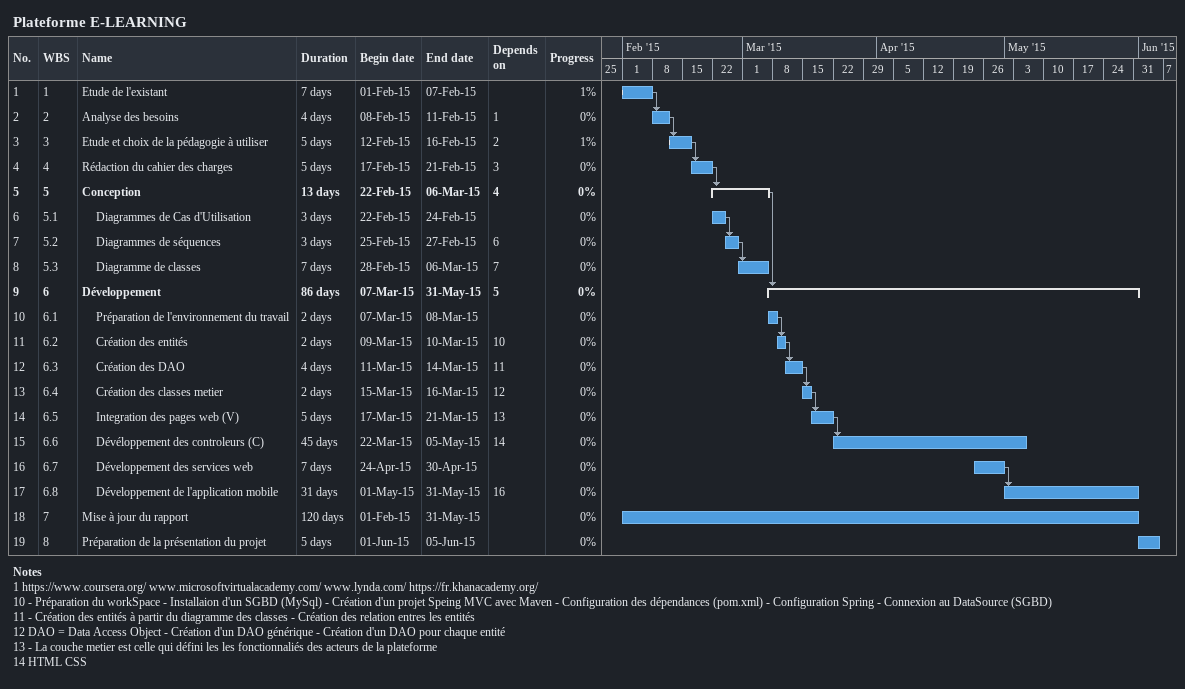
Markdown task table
Plateforme E-LEARNING

| ID | WBS | Task | Duration | Start | Finish | Predecessors | % complete |
|---|---|---|---|---|---|---|---|
| 1 | 1 | Etude de l'existant | 7d | 2015-02-01 | 2015-02-07 |  | 1 |
| 2 | 2 | Analyse des besoins | 4d | 2015-02-08 | 2015-02-11 | 1 | 0 |
| 3 | 3 | Etude et choix de la pédagogie à utiliser | 5d | 2015-02-12 | 2015-02-16 | 2 | 1 |
| 4 | 4 | Rédaction du cahier des charges | 5d | 2015-02-17 | 2015-02-21 | 3 | 0 |
| 5 | 5 | **Conception** | 13d | 2015-02-22 | 2015-03-06 | 4 | 0 |
| 6 | 5.1 | Diagrammes de Cas d'Utilisation | 3d | 2015-02-22 | 2015-02-24 |  | 0 |
| 7 | 5.2 | Diagrammes de séquences | 3d | 2015-02-25 | 2015-02-27 | 6 | 0 |
| 8 | 5.3 | Diagramme de classes | 7d | 2015-02-28 | 2015-03-06 | 7 | 0 |
| 9 | 6 | **Développement** | 86d | 2015-03-07 | 2015-05-31 | 5 | 0 |
| 10 | 6.1 | Préparation de l'environnement du travail | 2d | 2015-03-07 | 2015-03-08 |  | 0 |
| 11 | 6.2 | Création des entités | 2d | 2015-03-09 | 2015-03-10 | 10 | 0 |
| 12 | 6.3 | Création des DAO | 4d | 2015-03-11 | 2015-03-14 | 11 | 0 |
| 13 | 6.4 | Création des classes metier | 2d | 2015-03-15 | 2015-03-16 | 12 | 0 |
| 14 | 6.5 | Integration des pages web (V) | 5d | 2015-03-17 | 2015-03-21 | 13 | 0 |
| 15 | 6.6 | Dévéloppement des controleurs (C) | 45d | 2015-03-22 | 2015-05-05 | 14 | 0 |
| 16 | 6.7 | Développement des services web | 7d | 2015-04-24 | 2015-04-30 |  | 0 |
| 17 | 6.8 | Développement de l'application mobile | 31d | 2015-05-01 | 2015-05-31 | 16 | 0 |
| 18 | 7 | Mise à jour du rapport | 120d | 2015-02-01 | 2015-05-31 |  | 0 |
| 19 | 8 | Préparation de la présentation du projet | 5d | 2015-06-01 | 2015-06-05 |  | 0 |

Notes
- 1: https://www.coursera.org/ www.microsoftvirtualacademy.com/ www.lynda.com/ https://fr.khanacademy.org/
- 10: - Préparation du workSpace - Installaion d'un SGBD (MySql) - Création d'un projet Speing MVC avec Maven - Configuration des dépendances (pom.xml) - Configuration Spring - Connexion au DataSource (SGBD)
- 11: - Création des entités à partir du diagramme des classes - Création des relation entres les entités
- 12: DAO = Data Access Object - Création d'un DAO générique - Création d'un DAO pour chaque entité
- 13: - La couche metier est celle qui défini les les fonctionnaliés des acteurs de la plateforme
- 14: HTML CSS
